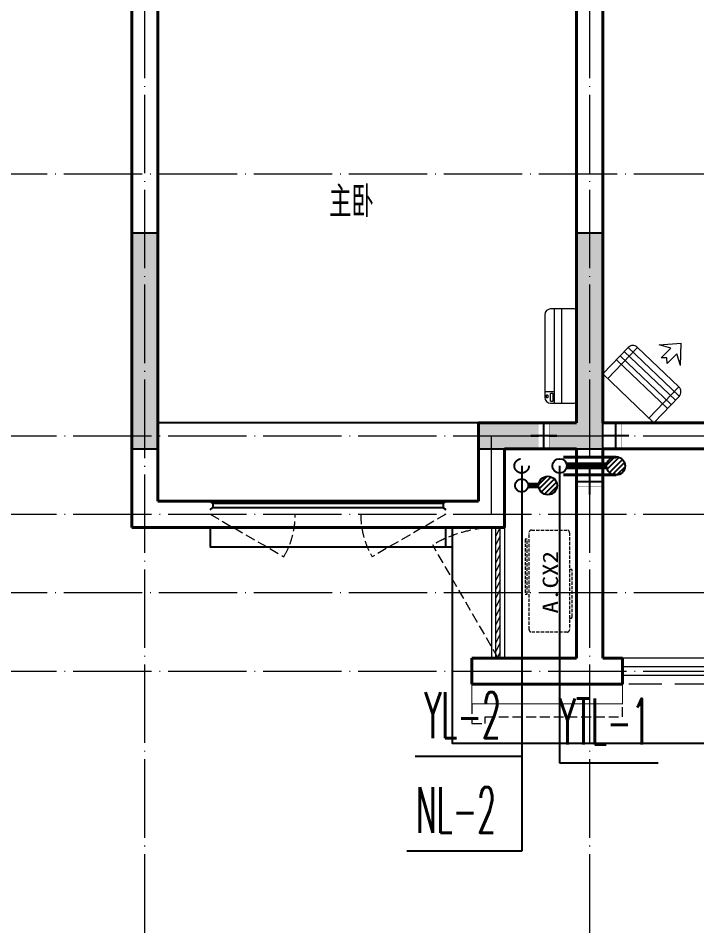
# Model space of a CAD drawing. Extents: x 27938 to 1042331, y -235042 to 1535213.
# Drawn here: x 681450 to 686634, y 517240 to 524233 of the extents above; entities that cross this region are included whole.
import ezdxf

# ---------------------------------------------------------------- set-up
doc = ezdxf.new("R2010")
doc.units = 0
doc.header["$LTSCALE"] = 1000
doc.header["$MEASUREMENT"] = 0
doc.linetypes.add('DASH', pattern=[0.35, 0.25, -0.1])
doc.linetypes.add('DOTE', pattern=[2.42, 2, -0.2, 0.02, -0.2])
for name, color, linetype in [('$RECOVER_210609100354-0', 7, 'Continuous'), ('3-栏杆1', 135, 'Continuous'), ('3.5方案汇报，与郭总、侯月琴确定户型_t8$0$2020.03.04 -1安徽标准化洋房户型(UA）_t8_t8$0$看线', 154, 'Continuous'), ('COLUMN', 9, 'Continuous'), ('DIM_凝结', 3, 'Continuous'), ('DIM_阳台', 132, 'Continuous'), ('DIM_雨水', 3, 'Continuous'), ('EQUIP_地漏', 7, 'Continuous'), ('PIPE-凝结', 150, 'N'), ('PIPE-阳台', 132, 'YT'), ('PUB_TEXT', 4, 'Continuous'), ('VALVE_不分区给水', 7, 'Continuous'), ('VPIPE-凝结', 150, 'Continuous'), ('VPIPE-阳台', 132, 'YT'), ('VPIPE-雨水', 4, 'DASH'), ('机电标识类', 1, 'Continuous'), ('看线', 251, 'Continuous')]:
    doc.layers.add(name, color=color, linetype=linetype)
for name, color, linetype, lineweight in [('DOTE', 19, 'DOTE', 9), ('PUB_HATCH', 8, 'Continuous', 9), ('WALL', 9, 'Continuous', 40), ('WINDOW', 8, 'Continuous', 15), ('平面-栏杆', 135, 'Continuous', 15), ('平面-看线', 45, 'Continuous', 15), ('平面-空调室内机', 176, 'Continuous', 9), ('平面-空调预留孔', 173, 'Continuous', 15), ('空调', 76, 'Continuous', 13)]:
    doc.layers.add(name, color=color, linetype=linetype, lineweight=lineweight)
doc.styles.add('_TWT_SERIAL', font='simplex.shx', dxfattribs={"width": 0.6, "oblique": 10, "height": 3, "bigfont": 'aadri.shx'})
doc.styles.get("Standard").update_dxf_attribs({"font": 'gbenor.shx', "bigfont": 'gbcbig.shx'})
doc.styles.add('黑体', font='simhei.ttf')
doc.linetypes.add('N', pattern='A,3,-0.2,["N",Standard,S=0.25,R=0,X=-0.1,Y=-0.115],-0.2', length=3.4)
doc.linetypes.add('YT', pattern='A,3,-0.2,["YT",Standard,S=0.25,R=0,X=-0.1,Y=-0.115],-0.35', length=3.55)

# ---------------------------------------------------------------- blocks, each defined once
blk = doc.blocks.new('GFDGDGRDGRDG')
at = {"layer": 'DOTE', "linetype": 'DOTE', "ltscale": 0.3}
for p, q in [((575593.7, 360558.3), (575593.7, 376108.3)), ((578993.7, 360558.3), (578993.7, 368758.3)), ((626393.7, 366358.3), (573593.7, 366358.3)), ((573593.7, 364358.3), (626393.7, 364358.3)), ((578243.7, 363758.3), (578243.7, 364358.3)), ((573593.7, 363758.3), (626393.7, 363758.3)), ((626393.7, 363158.3), (573593.7, 363158.3)), ((573593.7, 362558.3), (626393.7, 362558.3))]:
    blk.add_line(p, q, dxfattribs=at)
blk = doc.blocks.new('HFHFHFHFTF')
at = {"layer": 'PUB_HATCH'}
for points in [[(536216.6, 366523.7), (536416.6, 366523.7), (536416.6, 368173.7), (536216.6, 368173.7)], [(539816.6, 366523.7), (539816.6, 368173.7), (539616.6, 368173.7), (539616.6, 366723.7), (538866.6, 366723.7), (538866.6, 366523.7)]]:
    blk.add_hatch(color=256, dxfattribs=at).paths.add_polyline_path(points)
at = {"layer": 'COLUMN', "color": 8}
for p, q in [((536416.6, 368173.7), (536216.6, 368173.7)), ((536216.6, 368173.7), (536216.6, 366523.7)), ((536416.6, 366523.7), (536416.6, 368173.7)), ((539816.6, 368173.7), (539616.6, 368173.7)), ((539616.6, 368173.7), (539616.6, 366723.7)), ((539816.6, 366523.7), (539816.6, 368173.7)), ((539616.6, 366723.7), (538866.6, 366723.7)), ((538866.6, 366723.7), (538866.6, 366523.7)), ((536216.6, 366523.7), (536416.6, 366523.7)), ((538866.6, 366523.7), (539816.6, 366523.7))]:
    blk.add_line(p, q, dxfattribs=at)
blk = doc.blocks.new('DSFDS')
at = {"layer": '3-栏杆1', "color": 0}
for p, q in [((490702.7, 517230.7), (490682.5, 517248.5)), ((490682.5, 517248.5), (490702.7, 517230.7)), ((490682.5, 517181.5), (490702.7, 517201.4)), ((492462.2, 517230.6), (490702.7, 517230.7)), ((490702.7, 517230.7), (490702.7, 517201.4)), ((490702.7, 517201.4), (492462.2, 517201.3)), ((492462.2, 517230.7), (492482.5, 517248.5)), ((492482.5, 517248.5), (492462.2, 517230.7)), ((492462.2, 517230.7), (492462.2, 517201.4)), ((492462.2, 517201.4), (492482.5, 517181.5)), ((492482.5, 517181.5), (492462.2, 517201.4))]:
    blk.add_line(p, q, dxfattribs=at)
blk = doc.blocks.new('dongkong')
at = {"color": 0}
blk.add_wipeout([(-603756, 210771), (-603756, 210570.8), (-603836, 210570.8), (-603836, 210771)], dxfattribs=at)
at = {"layer": '机电标识类', "color": 0, "linetype": 'DASH', "ltscale": 400}
for p, q in [((-603796, 210771), (-603796, 210570.8)), ((-603896, 210670.7), (-603696, 210670.7))]:
    blk.add_line(p, q, dxfattribs=at)
at = {"layer": '空调', "color": 0, "linetype": 'DASH', "const_width": 2}
blk.add_lwpolyline([(-603756, 210771), (-603756, 210570.8), (-603836, 210570.8), (-603836, 210771)], close=True, dxfattribs=at)
blk = doc.blocks.new('ferre')
at = {"layer": '平面-空调预留孔', "color": 0, "linetype": 'DASH', "ltscale": 0.1}
for p, q in [((93392.7, 115403.5), (93392.7, 115393.5)), ((93765.6, 115393.5), (93765.6, 115403.5)), ((93402.7, 115383.5), (93755.6, 115383.5))]:
    blk.add_line(p, q, dxfattribs=at)
blk.add_lwpolyline([(93996.7, 115742.6), (93576.8, 115742.6), (93576.8, 115727.5), (93996.7, 115727.5)], close=True, dxfattribs=at)
blk.add_lwpolyline([(94045.9, 115403.5), (93305.9, 115403.5, -0.414214), (93285.9, 115423.5), (93285.9, 115693.5, -0.414214), (93305.9, 115713.5), (94045.9, 115713.5, -0.414214), (94065.9, 115693.5), (94065.9, 115423.5, -0.414214)], format="xyb", close=True, dxfattribs=at)
for centre, start, end in [((93402.7, 115393.5), 180, 270), ((93755.6, 115393.5), 270, 0)]:
    blk.add_arc(centre, 10, start, end, dxfattribs=at)
at = {"layer": '平面-空调预留孔', "color": 0, "linetype": 'DASH', "ltscale": 0.1, "style": '黑体', "width": 1.2}
blk.add_text('A.CX2', height=117.05, dxfattribs=at).set_placement((93428.3, 115492.1))
blk = doc.blocks.new('fergve')
at = {"layer": '平面-空调预留孔', "color": 8, "linetype": 'DASH', "ltscale": 0.1}
blk.add_blockref('ferre', (25670, -60415.8), dxfattribs=at)
blk = doc.blocks.new('A$C001338C2')
at = {"color": 0}
for p, q in [((845, 303.6), (55, 303.6)), ((109.1, 214.8), (109.1, 303.6)), ((0, 248.6), (0, 22)), ((900, 22), (900, 248.6)), ((22, 0), (878, 0))]:
    blk.add_line(p, q, dxfattribs=at)
at = {"color": 0, "lineweight": 5}
for p, q in [((900, 214.8), (0, 214.8)), ((900, 143.2), (0, 143.2))]:
    blk.add_line(p, q, dxfattribs=at)
at = {"color": 0}
for points in [[(73.1, 275), (56.8, 275, -0.414214), (51.3, 280.5), (51.3, 283.4, -0.414214), (56.8, 288.9), (73.1, 288.9, -0.414214), (78.6, 283.4), (78.6, 280.5, -0.414214)], [(89.2, 226.4), (22.2, 226.4, -0.414214), (16.7, 231.9), (16.7, 243.1, -0.414214), (22.2, 248.6), (89.2, 248.6, -0.414214), (94.7, 243.1), (94.7, 231.9, -0.414214)]]:
    blk.add_lwpolyline(points, format="xyb", close=True, dxfattribs=at)
for centre, radius, start, end in [((55, 248.6), 55, 90, 180), ((845, 248.6), 55, 360, 90), ((22, 22), 22, 180, 270), ((878, 22), 22, 270, 360)]:
    blk.add_arc(centre, radius, start, end, dxfattribs=at)
blk = doc.blocks.new('dasdasf1sa2f31as32f')
at = {"color": 0}
for p, q in [((-116, 585.6), (43.3, 640.5)), ((82.7, 476.6), (43.3, 640.5)), ((-22.8, 585.5), (-116, 585.6)), ((-22.8, 585.5), (-73.4, 493.2)), ((-473.5, 259.7), (-339.5, 504)), ((-269.8, 524.3), (-427.7, 236.5)), ((134.6, 245.5), (-338.8, 505.1)), ((-269.8, 524.3), (113.7, 314)), ((-31.3, 504.4), (-73.4, 493.2)), ((-18.1, 462.9), (-31.3, 504.4)), ((32.4, 555.1), (-18.1, 462.9)), ((82.7, 476.6), (32.4, 555.1)), ((92.6, 168.8), (-380.9, 428.5)), ((114.7, 208.4), (-359.1, 468.2)), ((72.3, 131.9), (-401.1, 391.6)), ((113.7, 314), (-44.2, 26.2)), ((0, 0), (-473.5, 259.7)), ((134, 244.4), (0, 0))]:
    blk.add_line(p, q, dxfattribs=at)
for centre, start, end in [((-294.5, 479.4), 61.25933, 151.25933), ((89, 269), 331.25933, 61.25933)]:
    blk.add_arc(centre, 51.3, start, end, dxfattribs=at)
blk = doc.blocks.new('$WINLIB2D$00000039')
at = {"color": 0}
for points in [[(-0.5, 0.5), (-0.5, -0.5)], [(0.5, 0.5), (-0.5, 0.5)], [(0.5, -0.5), (0.5, 0.5)], [(-0.5, 0.1667), (0.5, 0.1667)], [(-0.3839, -0.1667), (-0.448, 0.1667)], [(-0.3159, -0.1667), (-0.38, 0.1667)], [(-0.2479, -0.1667), (-0.312, 0.1667)], [(-0.1799, -0.1667), (-0.244, 0.1667)], [(-0.1119, -0.1667), (-0.176, 0.1667)], [(-0.0439, -0.1667), (-0.108, 0.1667)], [(0.0241, -0.1667), (-0.04, 0.1667)], [(0.0921, -0.1667), (0.028, 0.1667)], [(0.16, -0.1667), (0.0959, 0.1667)], [(0.228, -0.1667), (0.1639, 0.1667)], [(0.296, -0.1667), (0.2319, 0.1667)], [(0.364, -0.1667), (0.2999, 0.1667)], [(0.432, -0.1667), (0.3679, 0.1667)], [(0.5, -0.1667), (0.4359, 0.1667)], [(-0.4519, -0.1667), (-0.5, 0.0836)], [(-0.5, -0.1667), (0.5, -0.1667)], [(0.5, -0.5), (-0.5, -0.5)]]:
    blk.add_lwpolyline(points, dxfattribs=at)
blk = doc.blocks.new('$TwtSys$00000141')
for p, q in [((-141, 12), (-15, 138)), ((-141, 12), (-15, 138)), ((-131, -53), (53, 131)), ((-131, -53), (53, 131)), ((-100, -100), (100, 100)), ((-100, -100), (100, 100)), ((-49, -131), (131, 49)), ((-49, -131), (131, 49)), ((17, -138), (138, -17)), ((17, -138), (138, -17))]:
    blk.add_line(p, q)
blk.add_circle((0, 0), 141)
blk.add_circle((0, 0), 141)
blk = doc.blocks.new('$VALVE$00000533')
at = {"ltscale": 0.5, "const_width": 25}
for points in [[(-225, 75), (225, 75)], [(-225, -75), (225, -75)]]:
    blk.add_lwpolyline(points, dxfattribs=at)

msp = doc.modelspace()

# ---------------------------------------------------------------- linework, layer by layer
at = {"layer": '$RECOVER_210609100354-0', "color": 8, "const_width": 8}
msp.add_lwpolyline([(684916.6, 519140.4), (684916.6, 518990.4), (686066.6, 518990.4), (686066.6, 519140.4)], dxfattribs=at)
at = {"layer": '3.5方案汇报，与郭总、侯月琴确定户型_t8$0$2020.03.04 -1安徽标准化洋房户型(UA）_t8_t8$0$看线', "color": 8, "ltscale": 10}
msp.add_lwpolyline([(684966.6, 521140.4), (682516.6, 521140.4)], dxfattribs=at)
at = {"layer": 'DIM_凝结'}
for p, q in [((685296.6, 520660.4), (685296.6, 517864.5)), ((685296.6, 517864.5), (684418.6, 517864.5))]:
    msp.add_line(p, q, dxfattribs=at)
at = {"layer": 'DIM_阳台'}
for p, q in [((685586.6, 520810.4), (685586.6, 518540.4)), ((685586.6, 518540.4), (686339.2, 518540.4))]:
    msp.add_line(p, q, dxfattribs=at)
at = {"layer": 'DIM_雨水'}
for p, q in [((685296.6, 520810.4), (685296.6, 518588.8)), ((685296.6, 518588.8), (684483.9, 518588.8))]:
    msp.add_line(p, q, dxfattribs=at)
at = {"layer": 'PIPE-凝结', "const_width": 45}
msp.add_lwpolyline([(685346.6, 520660.4), (685426.1, 520660.4)], dxfattribs=at)
at = {"layer": 'VPIPE-凝结'}
msp.add_circle((685296.6, 520660.4), 50, dxfattribs=at)
at = {"layer": 'VPIPE-阳台'}
msp.add_circle((685586.6, 520810.4), 55, dxfattribs=at)
at = {"layer": 'VPIPE-雨水'}
msp.add_circle((685296.6, 520810.4), 55, dxfattribs=at)
at = {"layer": 'WALL', "color": 8}
for p, q in [((682316.6, 525440.4), (682316.6, 520340.4)), ((682516.6, 525340.4), (682516.6, 520540.4)), ((685716.6, 525340.4), (685716.6, 521140.4)), ((684966.6, 520540.4), (684966.6, 521140.4)), ((685166.6, 520340.4), (685166.6, 520940.4)), ((682516.6, 520540.4), (684966.6, 520540.4)), ((682316.6, 520340.4), (685166.6, 520340.4)), ((685716.6, 519340.4), (684916.6, 519340.4)), ((684916.6, 519140.4), (684916.6, 519340.4)), ((685916.6, 519340.4), (686066.6, 519340.4)), ((686066.6, 519340.4), (686066.6, 519140.4)), ((685816.6, 519140.4), (684916.6, 519140.4)), ((685816.6, 519140.4), (686066.6, 519140.4))]:
    msp.add_line(p, q, dxfattribs=at)
at = {"layer": 'WINDOW', "color": 8, "linetype": 'DASH', "ltscale": 0.3}
for points in [[(682916.6, 520440.4), (683479.7, 520115.8, 0.131485), (683566.6, 520440.4)], [(684716.6, 520440.4), (684153.5, 520115.8, -0.131485), (684066.6, 520440.4)], [(685116.6, 519340.4), (684616.6, 520206.5, -0.131652), (685116.6, 520340.4)]]:
    msp.add_lwpolyline(points, format="xyb", dxfattribs=at)
at = {"layer": '平面-栏杆', "color": 8}
for points in [[(690566.6, 519273.8), (686066.6, 519273.8)], [(690566.6, 519207.1), (686066.6, 519207.1)]]:
    msp.add_lwpolyline(points, dxfattribs=at)
at = {"layer": '平面-看线', "color": 8}
msp.add_lwpolyline([(690566.6, 519340.4), (686066.6, 519340.4)], dxfattribs=at)
at = {"layer": '平面-看线', "color": 8, "linetype": 'DASH'}
msp.add_lwpolyline([(690566.6, 519140.4), (686066.6, 519140.4)], dxfattribs=at)
at = {"layer": '平面-看线', "color": 8, "linetype": 'DASH', "ltscale": 0.3}
msp.add_lwpolyline([(684916.6, 518990.4), (684916.6, 518840.4), (685016.6, 518840.4), (685016.6, 518890.4), (686066.6, 518890.4), (686066.6, 518990.4)], dxfattribs=at)
at = {"layer": '看线', "color": 8, "ltscale": 0.5}
for points in [[(682916.6, 520340.4), (682916.6, 520190.4), (684766.6, 520190.4)], [(682916.6, 520340.4), (682916.6, 520190.4), (684716.6, 520190.4), (684716.6, 520340.4)]]:
    msp.add_lwpolyline(points, dxfattribs=at)
at = {"layer": '看线', "color": 8}
msp.add_lwpolyline([(684766.6, 520340.4), (684766.6, 518690.4), (704466.6, 518690.4), (704466.6, 520190.4), (706816.6, 520190.4)], dxfattribs=at)

# ---------------------------------------------------------------- block references
at = {"color": 8}
msp.add_blockref('HFHFHFHFTF', (146100, 154416.7), dxfattribs=at)
at = {"color": 8, "rotation": 90}
msp.add_blockref('fergve', (740650.7, 400583.7), dxfattribs=at)
at = {"layer": '3-栏杆1', "color": 8}
msp.add_blockref('DSFDS', (192234.1, 3292), dxfattribs=at)
at = {"layer": '3.5方案汇报，与郭总、侯月琴确定户型_t8$0$2020.03.04 -1安徽标准化洋房户型(UA）_t8_t8$0$看线', "ltscale": 10}
msp.add_blockref('GFDGDGRDGRDG', (106822.9, 156682.1), dxfattribs=at)
at = {"layer": 'EQUIP_地漏', "xscale": 0.5, "yscale": 0.5, "zscale": 0.5, "rotation": 180}
msp.add_blockref('$TwtSys$00000141', (685496.6, 520660.4), dxfattribs=at)
at = {"layer": 'WINDOW', "xscale": -1000, "yscale": -100, "zscale": -1000, "rotation": 270}
msp.add_blockref('$WINLIB2D$00000039', (685116.6, 519840.4), dxfattribs=at)
at = {"layer": '平面-空调预留孔', "color": 8, "xscale": 0.800000000046565, "yscale": 0.800000000046565, "zscale": 0.800000000046565, "rotation": 90.00000023343014}
msp.add_blockref('A$C001338C2', (685716.5, 521290.4), dxfattribs=at)

# ---------------------------------------------------------------- texts
at = {"layer": 'DIM_凝结', "color": 7, "style": '_TWT_SERIAL', "width": 0.48}
msp.add_text('NL-2', height=350, dxfattribs=at).set_placement((684488.6, 518004.5))
at = {"layer": 'DIM_阳台', "color": 7, "style": '_TWT_SERIAL', "width": 0.48}
msp.add_text('YTL-1', height=350, dxfattribs=at).set_placement((685581.2, 518680.4))
at = {"layer": 'DIM_雨水', "color": 7, "style": '_TWT_SERIAL', "width": 0.48}
msp.add_text('YL-2', height=350, dxfattribs=at).set_placement((684553.9, 518728.8))
at = {"layer": 'PUB_TEXT', "color": 8}
msp.add_text('主卧', height=236.31, dxfattribs=at).set_placement((683825.7, 522712.6))

# ---------------------------------------------------------------- next in the draw order: block references
at = {"layer": '平面-空调室内机', "color": 8, "ltscale": 0.3, "xscale": -1, "rotation": 180}
msp.add_blockref('dongkong', (1289262.5, 731711.3), dxfattribs=at)
at = {"layer": '平面-空调室内机', "color": 8, "ltscale": 0.3}
for p, rotation in [((82220.5, 731711.3), 180), ((896487.3, 1124486.5), 89.99999999999999)]:
    msp.add_blockref('dongkong', p, dxfattribs=dict(at, rotation=rotation))

# ---------------------------------------------------------------- next in the draw order: linework, layer by layer
at = {"layer": 'PIPE-阳台', "const_width": 55}
msp.add_lwpolyline([(685641.6, 520810.4), (685946.1, 520810.4)], dxfattribs=at)
at = {"layer": 'WALL', "color": 8}
for p, q in [((685916.6, 525340.4), (685916.6, 521140.4)), ((685916.6, 521140.4), (691416.6, 521140.4)), ((685716.6, 519340.4), (685716.6, 520940.4)), ((685916.6, 519340.4), (685916.6, 520940.4)), ((685916.6, 520940.4), (691416.6, 520940.4))]:
    msp.add_line(p, q, dxfattribs=at)

# ---------------------------------------------------------------- next in the draw order: block references
at = {"layer": 'EQUIP_地漏', "xscale": 0.5, "yscale": 0.5, "zscale": 0.5, "rotation": 180}
msp.add_blockref('$TwtSys$00000141', (686016.6, 520810.4), dxfattribs=at)
at = {"layer": 'VALVE_不分区给水', "xscale": -0.8999999999999999, "yscale": -0.8999999999999999, "zscale": 0.8999999999999999}
msp.add_blockref('$VALVE$00000533', (685816.6, 520810.4), dxfattribs=at)
at = {"layer": '平面-空调室内机', "color": 8, "ltscale": 0.3, "rotation": 180}
msp.add_blockref('dongkong', (81670.4, 731711.3), dxfattribs=at)
at = {"layer": '平面-空调预留孔', "color": 8, "rotation": 344.9999999966897}
msp.add_blockref('dasdasf1sa2f31as32f', (686306.7, 521140.4), dxfattribs=at)

# ---------------------------------------------------------------- next in the draw order: linework, layer by layer
at = {"layer": 'WALL', "color": 8}
for p, q in [((684966.6, 521140.4), (685716.6, 521140.4)), ((685166.6, 520940.4), (685716.6, 520940.4))]:
    msp.add_line(p, q, dxfattribs=at)

doc.saveas('drawing.dxf')
